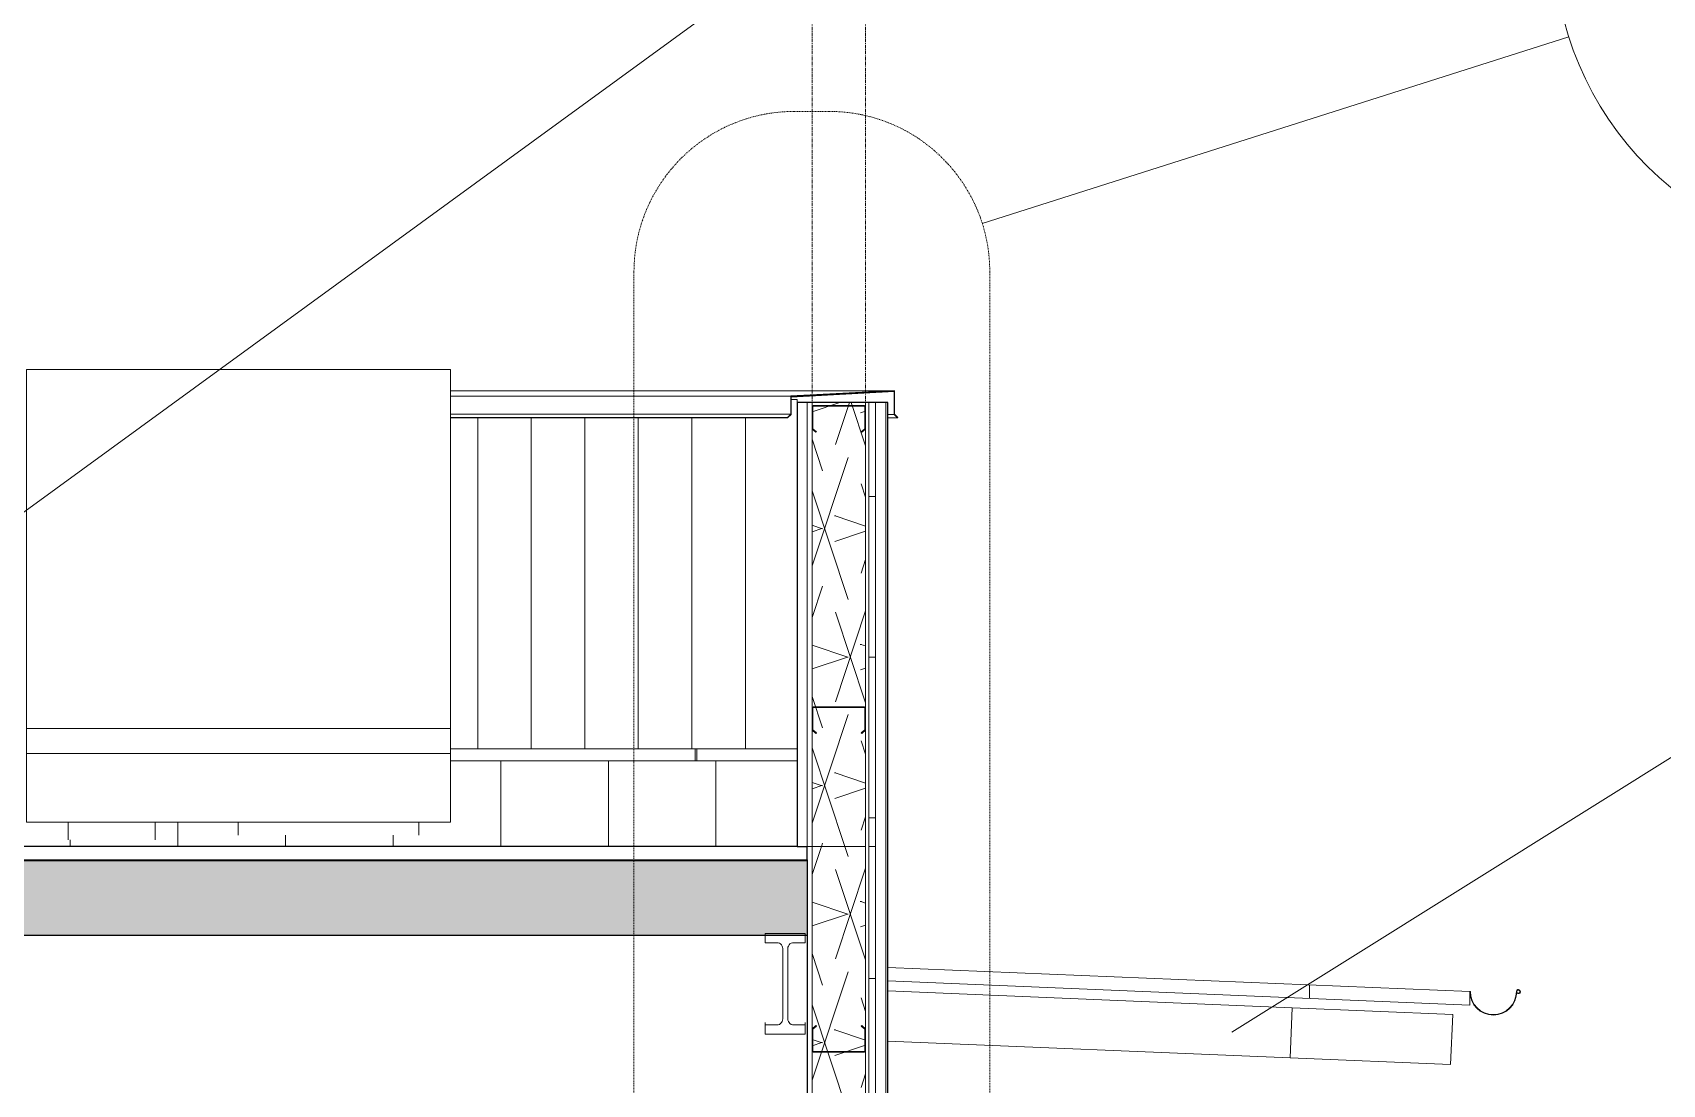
# Model space of a CAD drawing. Header units: inches. Extents: x 21408 to 98131, y -290 to 853.
# Drawn here: x 29364.2 to 29607.7, y 139.9 to 297 of the extents above; entities that cross this region are included whole.
import ezdxf

# ---------------------------------------------------------------- set-up
doc = ezdxf.new("R2010")
doc.units = ezdxf.units.IN
doc.header["$MEASUREMENT"] = 0
doc.linetypes.add('Dash Dot 3_16_', pattern=[0.3125, 0.1875, -0.0625, 0, -0.0625])
doc.linetypes.add('Grid Line 1_2_', pattern=[0.875, 0.5, -0.125, 0.125, -0.125])
for name, color, linetype, lineweight in [('A-ANNO-IDEN', 131, 'Continuous', 9), ('A-ANNO-SYMB', 150, 'Continuous', 9), ('A-CLNG', 13, 'Continuous', 9), ('A-CLNG-PATT', 13, 'Continuous', 25), ('A-ROOF', 132, 'Continuous', 9), ('A-ROOF-OTLN', 132, 'Continuous', 9), ('A-ROOF-PATT', 132, 'Continuous', 9), ('A-WALL', 113, 'Continuous', 9), ('A-WALL-PATT', 111, 'Continuous', 25), ('M-EQPM', 50, 'Continuous', 9), ('M-HVAC-DUCT', 70, 'Continuous', 9), ('S-BEAM', 12, 'Continuous', 9), ('S-GRID', 1, 'Continuous', 9)]:
    doc.layers.add(name, color=color, linetype=linetype, lineweight=lineweight)
pattern_1 = [(0, (22033.272, 107.706), (0, 24), []), (90, (22033.272, 107.706), (-24, 1e-15), [])]
pattern_2 = [(161.57, (22034.232, 108.666), (-7.6802237, -0.0009796), [0, -54.643, 6.067, 0]), (18.43, (22032.312, 108.666), (-7.6802237, 0.0009796), [0, -54.643, 6.067, 0]), (108.43, (22034.232, 108.666), (3.8382953, -19.2013653), [18.211, -42.499]), (71.57, (22032.312, 108.666), (3.8382953, 19.2013653), [18.211, -42.499])]
pattern_3 = [(45, (22033.272, 107.706), (-19.007, 19.007), []), (45, (22033.272, 136.506), (-19.007, 19.007), [])]

# ---------------------------------------------------------------- blocks, each defined once
blk = doc.blocks.new('W-Wide Flange - 1_-5_-1341919-Building Section - North_South looking East _ Clinic')
at = {"layer": 'S-BEAM'}
h = blk.add_hatch(dxfattribs=at)
h.set_pattern_fill('FP_16', color=256, style=0, pattern_type=2)
h.set_pattern_definition(pattern_3)
h.paths.add_polyline_path([(22782.13, 147.41), (22786.3, 147.41), (22786.3, 148.77), (22784.37, 148.79), (22784.01, 148.97), (22783.77, 149.28), (22783.68, 149.67), (22783.7, 160.37), (22783.87, 160.73), (22784.18, 160.97), (22784.57, 161.06), (22786.3, 161.06), (22786.3, 162.42), (22780.3, 162.42), (22780.3, 161.06), (22782.24, 161.04), (22782.59, 160.87), (22782.84, 160.56), (22782.93, 160.17), (22782.91, 149.46), (22782.73, 149.11), (22782.42, 148.86), (22782.04, 148.77), (22780.3, 148.77), (22780.3, 147.41)], flags=0)
at = {"layer": 'S-BEAM', "lineweight": 15}
for p, q in [((22786.3, 162.42), (22780.3, 162.42)), ((22780.3, 162.42), (22780.3, 161.06)), ((22780.3, 161.06), (22782.04, 161.06)), ((22784.57, 161.06), (22786.3, 161.06)), ((22786.3, 161.06), (22786.3, 162.42)), ((22782.93, 160.17), (22782.93, 149.66)), ((22783.68, 149.66), (22783.68, 160.17)), ((22782.04, 148.77), (22780.3, 148.77)), ((22780.3, 148.77), (22780.3, 147.41)), ((22786.3, 148.77), (22784.57, 148.77)), ((22786.3, 147.41), (22786.3, 148.77)), ((22780.3, 147.41), (22786.3, 147.41))]:
    blk.add_line(p, q, dxfattribs=at)
at = {"layer": 'S-BEAM'}
for p, q in [((22780.3, 149.12), (22780.3, 148.77)), ((22786.3, 148.77), (22786.3, 149.12))]:
    blk.add_line(p, q, dxfattribs=at)
at = {"layer": 'S-BEAM', "lineweight": 15, "flags": 128}
for points in [[(22782.04, 161.06), (22782.24, 161.04), (22782.42, 160.97), (22782.59, 160.87), (22782.73, 160.73), (22782.84, 160.56), (22782.91, 160.37), (22782.93, 160.17)], [(22783.68, 160.17), (22783.7, 160.37), (22783.77, 160.56), (22783.87, 160.73), (22784.01, 160.87), (22784.18, 160.97), (22784.37, 161.04), (22784.57, 161.06)], [(22782.93, 149.66), (22782.91, 149.46), (22782.84, 149.28), (22782.73, 149.11), (22782.59, 148.97), (22782.42, 148.86), (22782.24, 148.79), (22782.04, 148.77)], [(22784.57, 148.77), (22784.37, 148.79), (22784.18, 148.86), (22784.01, 148.97), (22783.87, 149.11), (22783.77, 149.28), (22783.7, 149.46), (22783.68, 149.66)]]:
    blk.add_lwpolyline(points, dxfattribs=at)
blk = doc.blocks.new('Girt_C - 8_D-1405604-Building Section - North_South looking East _ Clinic')
at = {"layer": 'S-BEAM', "lineweight": 15}
for p, q in [((22795.12, 241.3), (22787.49, 241.3)), ((22787.49, 241.19), (22795.12, 241.19)), ((22787.3, 241.11), (22787.3, 237.8)), ((22787.41, 237.85), (22787.41, 241.11)), ((22795.19, 241.11), (22795.19, 237.85)), ((22795.3, 237.8), (22795.3, 241.11)), ((22787.3, 237.8), (22787.88, 237.31)), ((22787.95, 237.4), (22787.41, 237.85)), ((22787.88, 237.31), (22787.95, 237.4)), ((22795.19, 237.85), (22794.66, 237.4)), ((22794.66, 237.4), (22794.73, 237.31)), ((22794.73, 237.31), (22795.3, 237.8))]:
    blk.add_line(p, q, dxfattribs=at)
for centre, radius, start, end in [((22787.49, 241.11), 0.188, 90, 180), ((22787.49, 241.11), 0.0782, 90, 176.9576), ((22795.12, 241.11), 0.188, 0, 90), ((22795.12, 241.11), 0.0782, 2.1227, 90)]:
    blk.add_arc(centre, radius, start, end, dxfattribs=at)
blk = doc.blocks.new('Carrier_48TC_Standard_Efficiency_Gas_Heat_Electric_Cooling_Packaged_Rooftop_Unit_3_to_15_nominal_tons - 15 ton 48TC__16-V42-Building Section - North_South looking East _ Clinic')
at = {"layer": 'M-EQPM'}
for p, q in [((22669.93, 246.7), (22733.3, 246.7)), ((22669.93, 189.33), (22669.93, 246.7)), ((22733.3, 189.33), (22733.3, 246.7)), ((22669.93, 193.08), (22733.3, 193.08)), ((22669.93, 179.08), (22669.93, 193.08)), ((22733.3, 179.08), (22733.3, 193.08)), ((22733.3, 189.33), (22669.93, 189.33)), ((22733.3, 179.08), (22669.93, 179.08))]:
    blk.add_line(p, q, dxfattribs=at)
blk = doc.blocks.new('Girt_C - 8_D-1405504-Building Section - North_South looking East _ Clinic')
at = {"layer": 'S-BEAM'}
h = blk.add_hatch(dxfattribs=at)
h.set_pattern_fill('FP_16', color=256, style=0, pattern_type=2)
h.set_pattern_definition(pattern_3)
h.paths.add_polyline_path([(22787.49, 144.69), (22795.12, 144.69), (22795.12, 144.8), (22787.49, 144.79)], flags=0)
h.paths.add_polyline_path([(22795.19, 144.87), (22795.3, 144.88), (22795.3, 148.19), (22794.73, 148.67), (22794.66, 148.59), (22795.19, 148.14)], flags=0)
h.paths.add_polyline_path([(22787.41, 144.87), (22787.41, 148.14), (22787.95, 148.59), (22787.88, 148.67), (22787.3, 148.19), (22787.3, 144.88)], flags=0)
at = {"layer": 'S-BEAM', "lineweight": 15}
for p, q in [((22787.88, 148.67), (22787.3, 148.19)), ((22787.41, 148.14), (22787.95, 148.59)), ((22787.95, 148.59), (22787.88, 148.67)), ((22794.73, 148.67), (22794.66, 148.59)), ((22794.66, 148.59), (22795.19, 148.14)), ((22795.3, 148.19), (22794.73, 148.67)), ((22787.3, 148.19), (22787.3, 144.88)), ((22787.41, 144.87), (22787.41, 148.14)), ((22795.19, 148.14), (22795.19, 144.87)), ((22795.3, 144.88), (22795.3, 148.19)), ((22795.12, 144.8), (22787.49, 144.8)), ((22787.49, 144.69), (22795.12, 144.69))]:
    blk.add_line(p, q, dxfattribs=at)
for centre, radius, start, end in [((22787.49, 144.88), 0.188, 180, 270), ((22787.49, 144.88), 0.0782, 182.1227, 270), ((22795.12, 144.88), 0.188, 270, 0), ((22795.12, 144.88), 0.0782, 270, 356.9576)]:
    blk.add_arc(centre, radius, start, end, dxfattribs=at)
blk = doc.blocks.new('Girt_C - 8_D-V43-Building Section - North_South looking East _ Clinic')
at = {"layer": 'S-BEAM', "lineweight": 15}
for p, q in [((22787.3, 196.11), (22787.3, 192.8)), ((22787.41, 192.85), (22787.41, 196.11)), ((22795.12, 196.3), (22787.49, 196.3)), ((22787.49, 196.19), (22795.12, 196.19)), ((22795.19, 196.11), (22795.19, 192.85)), ((22795.3, 192.8), (22795.3, 196.11)), ((22787.3, 192.8), (22787.88, 192.31)), ((22787.95, 192.4), (22787.41, 192.85)), ((22795.19, 192.85), (22794.66, 192.4)), ((22794.73, 192.31), (22795.3, 192.8)), ((22787.88, 192.31), (22787.95, 192.4)), ((22794.66, 192.4), (22794.73, 192.31))]:
    blk.add_line(p, q, dxfattribs=at)
for centre, radius, start, end in [((22787.49, 196.11), 0.188, 90, 180), ((22787.49, 196.11), 0.0782, 90, 176.9576), ((22795.12, 196.11), 0.188, 0, 90), ((22795.12, 196.11), 0.0782, 2.1227, 90)]:
    blk.add_arc(centre, radius, start, end, dxfattribs=at)
blk = doc.blocks.new('Dimension Lumber - 5_5 x 7_5 Glulam-1403171-Building Section - North_South looking East _ Clinic')
at = {"layer": 'S-BEAM'}
for p, q in [((22859.05, 151.35), (22883.04, 150.35)), ((22883.04, 150.35), (22882.73, 142.86)), ((22882.73, 142.86), (22858.74, 143.86))]:
    blk.add_line(p, q, dxfattribs=at)
blk = doc.blocks.new('Dimension Lumber - 5_5 x 7_5 Glulam-1403170-Building Section - North_South looking East _ Clinic')
at = {"layer": 'S-BEAM'}
for p, q in [((22798.62, 153.87), (22859.05, 151.35)), ((22859.05, 151.35), (22858.74, 143.86)), ((22858.74, 143.86), (22798.62, 146.36))]:
    blk.add_line(p, q, dxfattribs=at)
blk = doc.blocks.new('Section - Callout Head-19020-Building Section - North_South looking East _ Clinic')
at = {"layer": 'A-ANNO-SYMB'}
blk.add_line((22898.15, 310.91), (22994.15, 310.91), dxfattribs=at)
for start, end in [(0, 180), (180, 360)]:
    blk.add_arc((22946.15, 310.91), 48, start, end, dxfattribs=at)

msp = doc.modelspace()

# ---------------------------------------------------------------- hatches: boundary and pattern name
at = {"layer": 'A-CLNG-PATT', "lineweight": 5}
h = msp.add_hatch(color=256, dxfattribs=at)
h.paths.add_polyline_path([(28294.18, 173.3), (29219.4, 173.3), (29219.4, 173.43), (27584.9, 173.37), (27584.9, 173.3), (28255.44, 173.3)], flags=0)
h.paths.add_polyline_path([(29479.9, 173.3), (29479.9, 173.43), (29266.4, 173.43), (29266.4, 173.3), (29475.47, 173.3)], flags=0)
h.paths.add_polyline_path([(29242.4, 173.3), (29242.4, 173.43), (29232.02, 173.43), (29232.02, 173.3)], flags=0)
at = {"layer": 'A-CLNG-PATT', "lineweight": 9}
h = msp.add_hatch(dxfattribs=at)
h.set_pattern_fill('FP_19', color=256, style=0, pattern_type=2)
h.set_pattern_definition(pattern_2)
h.paths.add_polyline_path([(27584.9, 162.17), (29479.9, 162.17), (29479.9, 173.3), (27584.9, 173.3), (27584.9, 164.32)], flags=0)
at = {"layer": 'A-ROOF-PATT'}
h = msp.add_hatch(dxfattribs=at)
h.set_pattern_fill('FP_20', color=256, style=0, pattern_type=2)
h.set_pattern_definition([(90, (180.953, -760.156), (-16.082, 1e-15), [])])
h.paths.add_polyline_path([(27582.4, 175.44), (29219.4, 175.44), (29219.4, 177.08), (29212.9, 177.08), (29212.9, 187.08), (29206.18, 187.08), (29206.18, 181.36), (29179.18, 181.36), (29179.18, 187.08), (29174.4, 187.08), (29174.4, 188.22), (29140.02, 188.22), (29140.02, 188.72), (29126.4, 188.72), (29126.4, 182.6), (29120.77, 182.6), (29120.77, 180.61), (29103.77, 180.61), (29103.77, 182.6), (29097.02, 182.6), (29097.02, 180.04), (29086.15, 180.04), (29086.15, 182.6), (29082.4, 182.6), (29082.4, 188.72), (29066.15, 188.71), (29066.15, 187.71), (29063.9, 187.71), (29063.9, 187.44), (29045.35, 187.44), (29045.32, 178.05), (29044.26, 178), (29041.45, 178.05), (29041.45, 185), (29035.54, 185), (29035.47, 181.13), (29034.9, 181.61), (29034.9, 176.44), (29032.08, 176.44), (29032.08, 187.44), (27815.15, 187.45), (27815.15, 187.6), (27582.4, 187.6), (27582.4, 183.85)], flags=0)
h.paths.add_polyline_path([(29478.4, 175.44), (29478.4, 188.22), (29426.65, 188.22), (29426.65, 179.08), (29421.87, 179.08), (29421.87, 177.1), (29394.87, 177.1), (29394.87, 179.08), (29382.46, 179.08), (29382.46, 176.41), (29369.46, 176.41), (29369.46, 179.08), (29363.27, 179.08), (29363.27, 188.22), (29272.4, 188.22), (29272.4, 177.08), (29266.4, 177.08), (29266.4, 175.44), (29475.47, 175.44)], flags=0)
h.paths.add_polyline_path([(29242.4, 175.44), (29242.4, 177.08), (29232.02, 177.08), (29232.02, 175.44)], flags=0)
h.paths.add_polyline_path([(29034.9, 184.92), (29035.01, 184.93), (29034.92, 185.01), (29034.9, 184.93)], flags=0)
at = {"layer": 'A-WALL-PATT', "lineweight": 9}
h = msp.add_hatch(dxfattribs=at)
h.set_pattern_fill('FP_29', color=256, style=0, pattern_type=2)
h.set_pattern_definition([(90, (22446.678, 146.25), (-8, 5e-16), [])])
h.paths.add_polyline_path([(29140.02, 190), (29174.4, 190), (29174.4, 239.46), (29140.02, 239.46), (29140.02, 193.61)], flags=0)
h.paths.add_polyline_path([(29475.47, 190), (29478.4, 190), (29478.4, 242.2), (29477.52, 242.2), (29477.46, 239.91), (29476.92, 239.46), (29426.65, 239.46), (29426.65, 190), (29456.11, 190)], flags=0)
h.paths.add_polyline_path([(29363.27, 190), (29363.27, 239.46), (29237.77, 239.46), (29237.77, 228.58), (29272.4, 228.58), (29272.4, 190), (29339.91, 190)], flags=0)
h = msp.add_hatch(dxfattribs=at)
h.set_pattern_fill('FP_19', color=256, style=0, pattern_type=2)
h.set_pattern_definition(pattern_2)
h.paths.add_polyline_path([(29488.65, 175.44), (29488.65, 241.75), (29480.65, 241.75), (29480.65, 175.44)], flags=0)
h = msp.add_hatch(dxfattribs=at)
h.set_pattern_fill('FP_18', color=256, style=0, pattern_type=2)
h.set_pattern_definition(pattern_1)
h.paths.add_polyline_path([(29489.15, 175.44), (29490.15, 175.44), (29490.15, 241.75), (29489.15, 241.75), (29489.15, 183.85)], flags=0)
h = msp.add_hatch(dxfattribs=at)
h.set_pattern_fill('FP_23', color=256, style=0, pattern_type=2)
h.set_pattern_definition([(0, (22370.55, 146.5), (-193, 193), [48, -145]), (90, (22370.55, 146.5), (-193, 1e-14), [96.25, -96.75]), (180, (22418.55, 242.75), (-193, 193), [48, -145]), (90, (22418.55, 146.5), (-193, 1e-14), [96.25, -96.75]), (180, (22418.55, 243), (-193, 193), [48, -145]), (90, (22418.55, 243), (-193, 1e-14), [96.25, -96.75]), (0, (22370.55, 339.25), (-193, 193), [48, -145]), (90, (22370.55, 243), (-193, 1e-14), [96.25, -96.75]), (0, (22418.8, 194.5), (-193, 193), [48, -145]), (90, (22418.8, 146.25), (-193, 1e-14), [48.25, -144.75]), (90, (22466.8, 146.25), (-193, 1e-14), [48.25, -144.75]), (0, (22418.8, 291), (-193, 193), [48, -145]), (90, (22418.8, 194.75), (-193, 1e-14), [96.25, -96.75]), (180, (22466.8, 194.75), (-193, 193), [48, -145]), (90, (22466.8, 194.75), (-193, 1e-14), [96.25, -96.75]), (90, (22418.8, 291.25), (-193, 1e-14), [48, -145]), (180, (22466.8, 291.25), (-193, 193), [48, -145]), (90, (22466.8, 291.25), (-193, 1e-14), [48, -145]), (0, (22467.05, 146.5), (-193, 193), [48, -145]), (90, (22467.05, 146.5), (-193, 1e-14), [96.25, -96.75]), (180, (22515.05, 242.75), (-193, 193), [48, -145]), (90, (22515.05, 146.5), (-193, 1e-14), [96.25, -96.75]), (180, (22515.05, 243), (-193, 193), [48, -145]), (90, (22515.05, 243), (-193, 1e-14), [96.25, -96.75]), (180, (22515.05, 339.25), (-193, 193), [48, -145]), (90, (22467.05, 243), (-193, 1e-14), [96.25, -96.75]), (0, (22515.3, 194.5), (-193, 193), [48, -145]), (90, (22515.3, 146.25), (-193, 1e-14), [48.25, -144.75]), (90, (22563.3, 146.25), (-193, 1e-14), [48.25, -144.75]), (0, (22515.3, 291), (-193, 193), [48, -145]), (90, (22515.3, 194.75), (-193, 1e-14), [96.25, -96.75]), (180, (22563.3, 194.75), (-193, 193), [48, -145]), (90, (22563.3, 194.75), (-193, 1e-14), [96.25, -96.75]), (90, (22515.3, 291.25), (-193, 1e-14), [48, -145]), (180, (22563.3, 291.25), (-193, 193), [48, -145]), (90, (22563.3, 291.25), (-193, 1e-14), [48, -145])])
h.paths.add_polyline_path([(29345.83, 160.46), (29345.83, 162.17), (29304.77, 162.17), (29339.91, 160.7)], flags=0)
h.paths.add_polyline_path([(29146.26, 188.22), (29174.4, 188.22), (29174.4, 190), (29140.02, 190), (29140.02, 188.22)], flags=0)
h.paths.add_polyline_path([(29272.4, 188.22), (29363.27, 188.22), (29363.27, 190), (29272.4, 190), (29272.4, 189.31)], flags=0)
h.paths.add_polyline_path([(29475.47, 188.22), (29478.4, 188.23), (29478.4, 190), (29426.65, 190), (29426.65, 188.22), (29456.11, 188.22)], flags=0)
h = msp.add_hatch(dxfattribs=at)
h.set_pattern_fill('FP_19', color=256, style=0, pattern_type=2)
h.set_pattern_definition(pattern_2)
h.paths.add_polyline_path([(29480.65, 0), (29488.65, 0), (29488.65, 175.44), (29480.65, 175.44), (29480.65, 8.07)], flags=0)
h = msp.add_hatch(dxfattribs=at)
h.set_pattern_fill('FP_18', color=256, style=0, pattern_type=2)
h.set_pattern_definition(pattern_1)
h.paths.add_polyline_path([(29490.15, 0), (29490.15, 175.44), (29489.15, 175.44), (29489.15, 0)], flags=0)

# ---------------------------------------------------------------- linework, layer by layer
at = {"layer": 'A-ANNO-IDEN', "color": 153}
for p, q in [((29348.72, 215.08), (29651.21, 435.43)), ((29543.38, 147.7), (29651.21, 215.16))]:
    msp.add_line(p, q, dxfattribs=at)
at = {"layer": 'A-ANNO-SYMB'}
msp.add_line((29506.08, 268.52), (29593.75, 296.37), dxfattribs=at)
at = {"layer": 'A-ANNO-SYMB', "linetype": 'Dash Dot 3_16_'}
for p, q in [((29483.21, 285.25), (29478.03, 285.25)), ((29454.03, 261.25), (29454.03, -26.28)), ((29507.21, -26.28), (29507.21, 261.25))]:
    msp.add_line(p, q, dxfattribs=at)
for centre, start, end in [((29478.03, 261.25), 90, 180), ((29483.21, 261.25), 0, 90)]:
    msp.add_arc(centre, 24, start, end, dxfattribs=at)
at = {"layer": 'A-CLNG', "lineweight": 25}
for p, q in [((29479.9, 173.3), (27584.9, 173.3)), ((28174.77, 162.17), (29479.9, 162.17))]:
    msp.add_line(p, q, dxfattribs=at)
at = {"layer": 'A-ROOF'}
for p, q in [((29478.4, 188.22), (29426.65, 188.22)), ((29578.96, 153.75), (29491.96, 157.37)), ((29491.96, 155.37), (29578.96, 151.74)), ((29554.96, 152.74), (29554.96, 154.75)), ((29578.96, 153.75), (29578.96, 151.74))]:
    msp.add_line(p, q, dxfattribs=at)
at = {"layer": 'A-ROOF', "lineweight": 25}
for p, q in [((29478.4, 175.44), (27582.4, 175.44)), ((29479.9, 173.43), (29479.9, 175.44)), ((27582.4, 173.43), (29479.9, 173.43))]:
    msp.add_line(p, q, dxfattribs=at)
at = {"layer": 'A-ROOF-OTLN'}
for p, q in [((29579.02, 153.75), (29578.96, 153.75)), ((29586.06, 153.55), (29586.02, 153.5))]:
    msp.add_line(p, q, dxfattribs=at)
for centre, radius, start, end in [((29582.46, 153.75), 3.5, 180, 360), ((29582.46, 153.75), 3.44, 180, 0), ((29586.2, 153.75), 0.306, 232.159, 180), ((29586.2, 153.75), 0.243, 234.011, 180)]:
    msp.add_arc(centre, radius, start, end, dxfattribs=at)
at = {"layer": 'A-WALL'}
for p, q in [((29492.96, 243.5), (29426.65, 243.5)), ((29477.46, 242.69), (29426.65, 242.69)), ((29478.4, 242.2), (29477.51, 242.2)), ((29478.4, 241.75), (29478.4, 242.2)), ((29479.9, 175.44), (29479.9, 241.75)), ((29480.65, 0), (29480.65, 241.75)), ((29488.65, 0), (29488.65, 241.75)), ((29489.15, 0), (29489.15, 241.75)), ((29490.15, 0), (29490.15, 241.75)), ((29491.65, 0), (29491.65, 241.75)), ((29477.46, 240), (29426.65, 240)), ((29476.96, 239.5), (29426.65, 239.5)), ((29477, 239.46), (29426.65, 239.46)), ((29492.9, 239.97), (29491.96, 239.97)), ((29493.42, 239.46), (29491.96, 239.46)), ((29426.65, 190), (29478.4, 190)), ((29488.65, 175.44), (29479.9, 175.44)), ((29490.15, 175.44), (29489.15, 175.44))]:
    msp.add_line(p, q, dxfattribs=at)
at = {"layer": 'A-WALL', "lineweight": 25}
for p, q in [((29492.96, 243.5), (29477.46, 242.69)), ((29477.46, 242.69), (29477.46, 240)), ((29477.52, 242.63), (29492.9, 243.43)), ((29477.52, 239.97), (29477.52, 242.63)), ((29491.96, 241.75), (29478.4, 241.75)), ((29478.4, 241.75), (29478.4, 175.44)), ((29491.96, 0), (29491.96, 241.75)), ((29492.9, 243.43), (29492.9, 239.97)), ((29492.96, 240), (29492.96, 243.5)), ((29477.46, 240), (29476.96, 239.5)), ((29476.96, 239.5), (29477, 239.46)), ((29477, 239.46), (29477.52, 239.97)), ((29492.9, 239.97), (29493.42, 239.46)), ((29493.46, 239.5), (29492.96, 240)), ((29493.42, 239.46), (29493.46, 239.5)), ((29478.4, 175.44), (29479.9, 175.44)), ((29479.9, 173.43), (29479.9, 0))]:
    msp.add_line(p, q, dxfattribs=at)
at = {"layer": 'M-HVAC-DUCT'}
for p, q in [((29369.46, 179.08), (29369.46, 176.41)), ((29382.46, 179.08), (29382.46, 176.41)), ((29394.87, 179.08), (29394.87, 177.1)), ((29421.87, 179.08), (29421.87, 177.1))]:
    msp.add_line(p, q, dxfattribs=at)
at = {"layer": 'S-GRID', "linetype": 'Grid Line 1_2_'}
for p, q in [((29480.65, -273.16), (29480.65, 738.66)), ((29480.65, -273.16), (29480.65, 738.66)), ((29488.65, -273.16), (29488.65, 738.66)), ((29488.65, -273.16), (29488.65, 738.66))]:
    msp.add_line(p, q, dxfattribs=at)

# ---------------------------------------------------------------- block references
at = {"layer": 'A-ANNO-SYMB'}
msp.add_blockref('Section - Callout Head-19020-Building Section - North_South looking East _ Clinic', (6693.34, 0), dxfattribs=at)
at = {"layer": 'M-EQPM'}
msp.add_blockref('Carrier_48TC_Standard_Efficiency_Gas_Heat_Electric_Cooling_Packaged_Rooftop_Unit_3_to_15_nominal_tons - 15 ton 48TC__16-V42-Building Section - North_South looking East _ Clinic', (6693.34, 0), dxfattribs=at)
at = {"layer": 'S-BEAM'}
for name in ['Girt_C - 8_D-1405604-Building Section - North_South looking East _ Clinic', 'Girt_C - 8_D-V43-Building Section - North_South looking East _ Clinic', 'W-Wide Flange - 1_-5_-1341919-Building Section - North_South looking East _ Clinic', 'Dimension Lumber - 5_5 x 7_5 Glulam-1403170-Building Section - North_South looking East _ Clinic', 'Dimension Lumber - 5_5 x 7_5 Glulam-1403171-Building Section - North_South looking East _ Clinic', 'Girt_C - 8_D-1405504-Building Section - North_South looking East _ Clinic']:
    msp.add_blockref(name, (6693.34, 0), dxfattribs=at)

doc.saveas('drawing.dxf')
